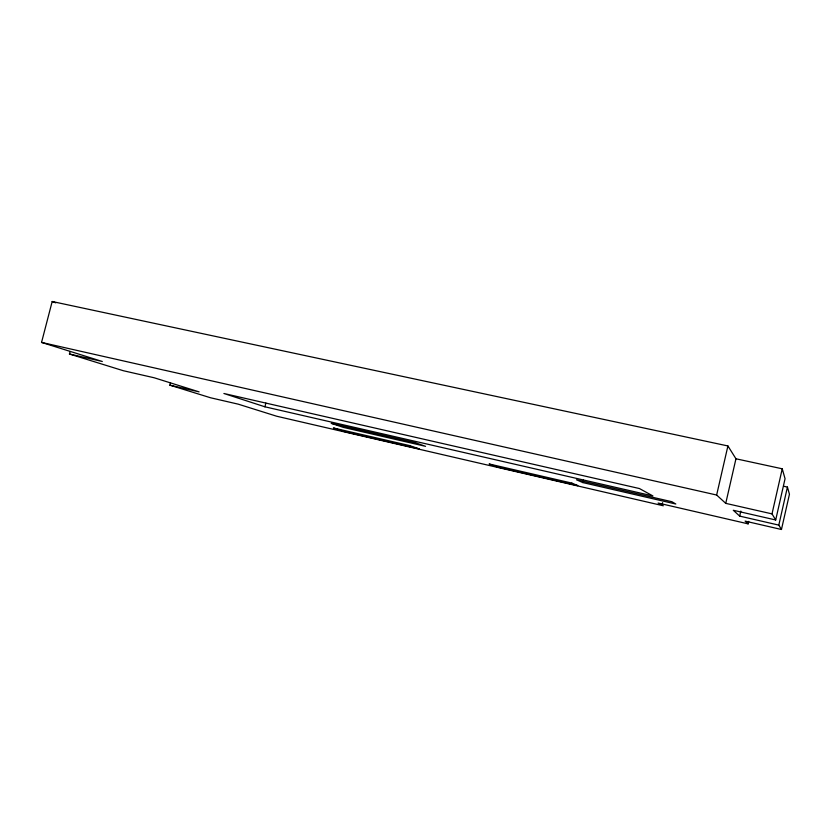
<?xml version="1.0" encoding="UTF-8"?>
<svg xmlns="http://www.w3.org/2000/svg" width="831" height="831" viewBox="0 0 831 831"><rect width="100%" height="100%" fill="white"/><g stroke="black" fill="none" stroke-linecap="round" stroke-linejoin="round"><path stroke-width="1.25" d="M748.71 521.38L748.139 523.862L745.137 521.12L781.462 529.492L778.803 525.109L739.683 516.113L733.295 510.276L775.697 519.977L785.056 478.718L782.241 468.798L735.954 458.785L727.914 445.956L52.187 301.508L41.55 342.414L102.306 361.485L69.44 354.006L70.084 351.513M778.803 525.109L787.424 487.08L783.633 486.249M781.462 529.492L789.45 494.227L787.424 487.08M739.683 516.113L740.826 511.096M775.697 519.977L772.009 513.88L782.241 468.798M772.009 513.88L725.743 503.357L716.644 495.027L727.914 445.956M725.743 503.357L735.954 458.785M662.068 505.113L662.639 502.662M582.822 482.582L576.454 479.767L671.905 501.727L675.811 504.012L582.822 482.582L583.404 480.121M264.933 406.806L223.892 393.489L639.444 488.545L652.917 495.951L264.933 406.806L265.858 403.087M748.139 523.862L658.121 503.046L663.325 505.778L276.754 416.248L238.248 404.167L210.586 397.779L169.867 385.158L170.5 382.665M41.55 342.414L716.644 495.027M169.867 385.158L199.087 391.868L154.223 377.783L123.279 370.709L69.44 354.006M52.187 301.508L55.781 302.837M415.292 442.674L331.185 423.322L343.328 427.383L425.545 446.33L415.292 442.674M409.714 445.613L333.428 427.975L344.616 431.632L419.323 448.917L409.714 445.613M571.863 483.102L489.127 463.978L497 466.908L577.857 485.626L571.863 483.102"/></g></svg>
